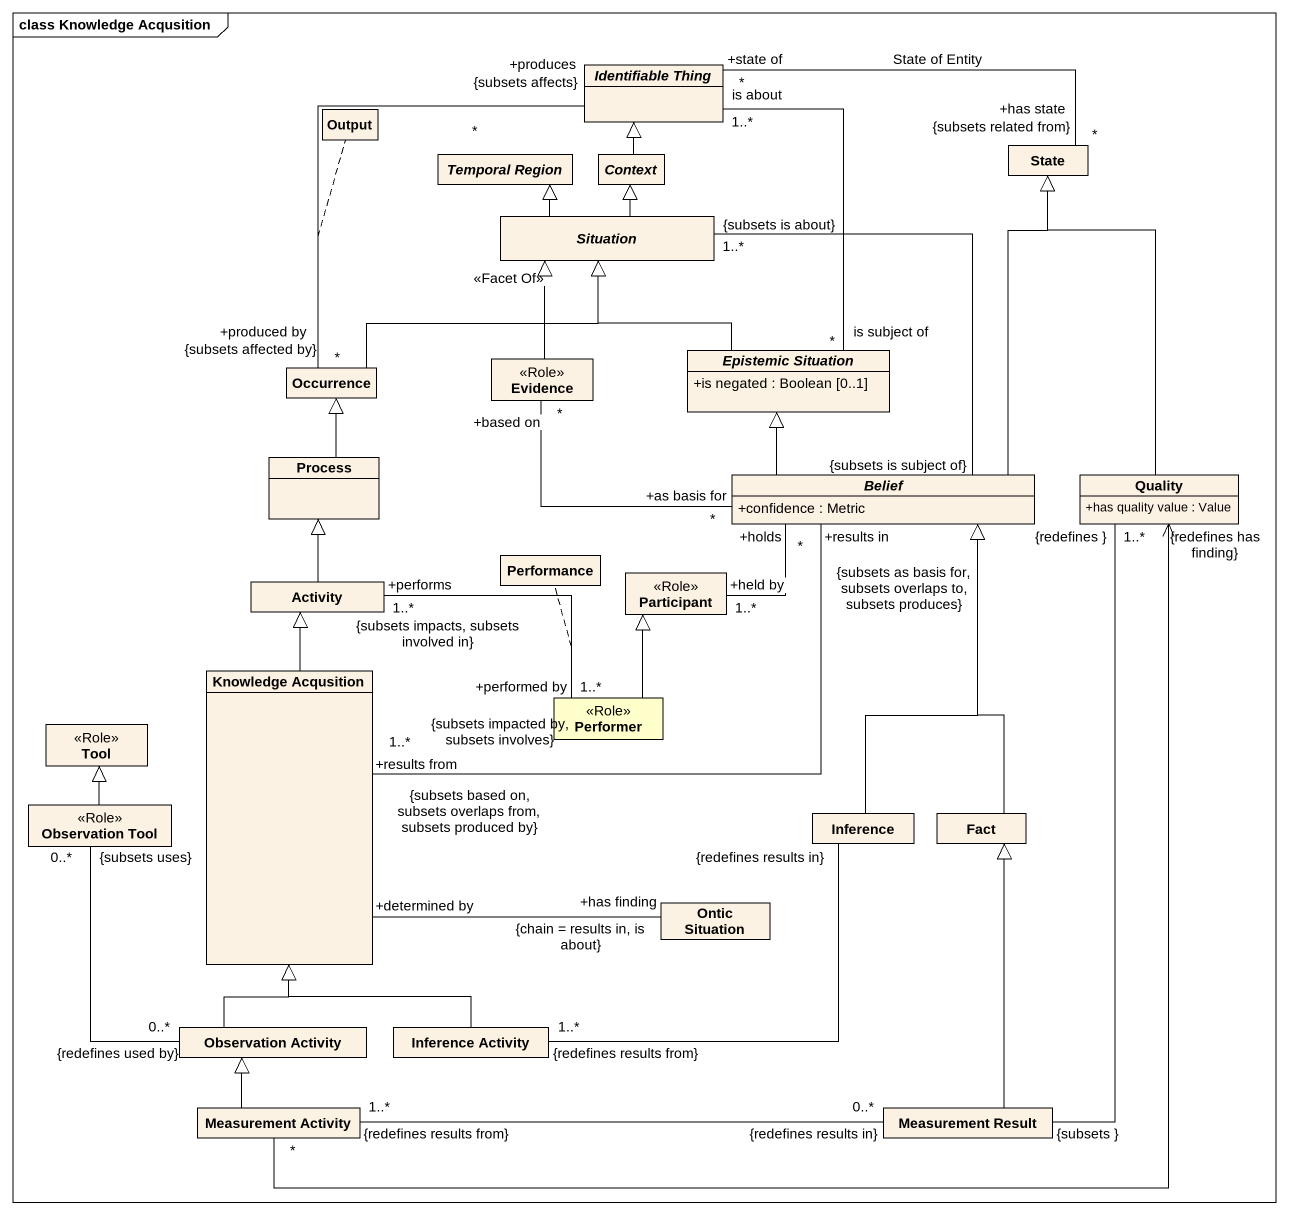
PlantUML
@startuml
mainframe class Knowledge Acqusition
hide circle
hide empty members
skinparam classAttributeIconSize 0
abstract class "Identifiable Thing" as Identifiable_Thing
class Output
abstract class "Temporal Region" as Temporal_Region
abstract class Context
class "State" as State_
abstract class Situation
class Occurrence
class Evidence <<Role>>
abstract class "Epistemic Situation" as Epistemic_Situation {
  +is negated : Boolean [0..1]
}
class "Process" as Process_
abstract class Belief {
  +confidence : Metric
}
class Quality {
  +has quality value : Value
}
class Performance
class Activity
class "Participant" as Participant_ <<Role>>
class Tool <<Role>>
class "Knowledge Acqusition" as Knowledge_Acqusition
class Performer <<Role>> #FFFFCC
class "Observation Tool" as Observation_Tool <<Role>>
class Inference
class Fact
class "Ontic Situation" as Ontic_Situation
class "Observation Activity" as Observation_Activity
class "Inference Activity" as Inference_Activity
class "Measurement Activity" as Measurement_Activity
class "Measurement Result" as Measurement_Result
Context -up-|> Identifiable_Thing
State_ "+has state\n*\n{subsets related from}" -left- "+state of\n*" Identifiable_Thing : State of Entity
Situation -up-|> Temporal_Region
Situation -up-|> Context
Occurrence "+produced by\n*\n{subsets affected by}" -up- "+produces\n*\n{subsets affects}" Identifiable_Thing
(Occurrence, Identifiable_Thing) .. Output
Occurrence -right-|> Situation
Evidence -up-|> Situation : <<Facet Of>>
Epistemic_Situation "is subject of\n*" -up- "is about\n1..*" Identifiable_Thing
Epistemic_Situation -up-|> Situation
Process_ -up-|> Occurrence
Belief -up-|> State_
Belief "{subsets is subject of}" -up- "1..*\n{subsets is about}" Situation
Belief "+as basis for\n*" -left- "+based on\n*" Evidence
Belief -up-|> Epistemic_Situation
Belief "+holds\n*" -left- "+held by\n1..*" Participant_
Quality -up-|> State_
Activity -up-|> Process_
Knowledge_Acqusition "1..*\n{subsets based on, subsets overlaps from, subsets produced by}\n+results from" -right- "{subsets as basis for, subsets overlaps to, subsets produces}\n+results in" Belief
Knowledge_Acqusition -up-|> Activity
Knowledge_Acqusition "+determined by" -right- "+has finding\n{chain = results in, is about}" Ontic_Situation
Performer "+performed by\n1..*\n{subsets impacted by, subsets involves}" -left- "+performs\n1..*\n{subsets impacts, subsets involved in}" Activity
(Performer, Activity) .. Performance
Performer -up-|> Participant_
Observation_Tool -up-|> Tool
Observation_Tool "0..*\n{subsets uses}" -- "0..*\n{redefines used by}" Observation_Activity
Inference -up-|> Belief
Fact -up-|> Belief
Observation_Activity -up-|> Knowledge_Acqusition
Inference_Activity -up-|> Knowledge_Acqusition
Inference_Activity "1..*\n{redefines results from}" -right- "{redefines results in}" Inference
Measurement_Activity "*" -up-> "{redefines has finding}" Quality
Measurement_Activity -up-|> Observation_Activity
Measurement_Activity "1..*\n{redefines results from}" -right- "0..*\n{redefines results in}" Measurement_Result
Measurement_Result "{subsets }" -up- "1..*\n{redefines }" Quality
Measurement_Result -up-|> Fact
@enduml
